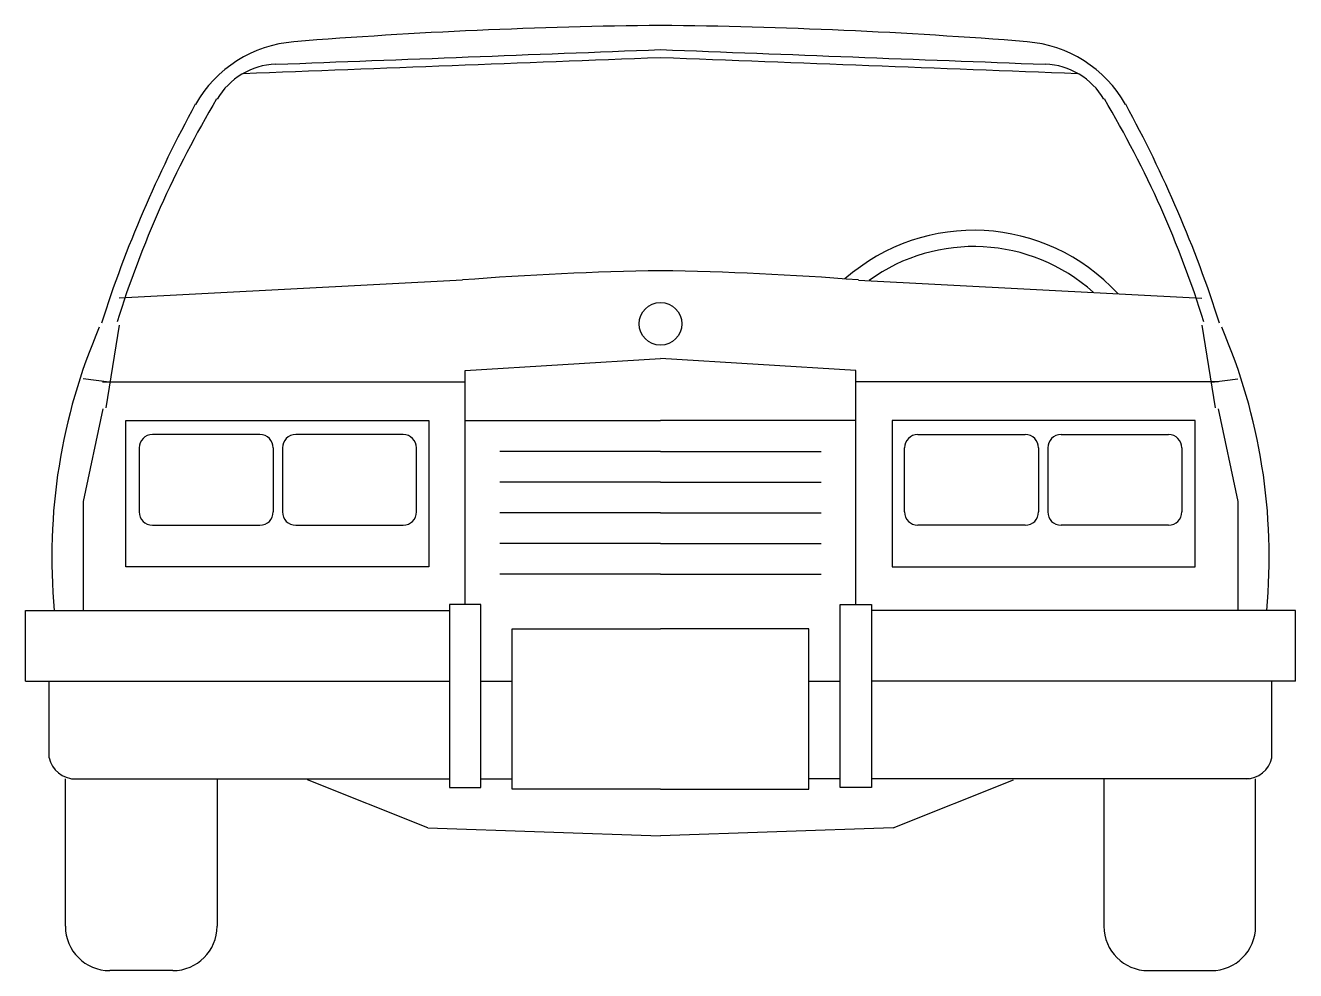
# Model space of a CAD drawing. Header units: metres. Extents: x -0.86 to 0.86, y 0 to 1.28.
import ezdxf

# ---------------------------------------------------------------- set-up
doc = ezdxf.new("R2010")
doc.units = ezdxf.units.M

msp = doc.modelspace()

# ---------------------------------------------------------------- linework, layer by layer
for p, q in [((-0.2681, 0.9352), (-0.7332, 0.9108)), ((0.2681, 0.9352), (0.7332, 0.9108)), ((-0.7332, 0.8742), (-0.7515, 0.762)), ((0.7332, 0.8742), (0.7515, 0.762)), ((-0.2646, 0.8128), (0, 0.8291)), ((0.2646, 0.8128), (0, 0.8291)), ((-0.2646, 0.4959), (-0.2646, 0.8128)), ((0.2646, 0.4959), (0.2646, 0.8128)), ((-0.7471, 0.7969), (-0.7821, 0.8013)), ((-0.7558, 0.7974), (-0.2646, 0.7974)), ((0.7558, 0.7974), (0.2646, 0.7974)), ((0.7471, 0.7969), (0.7821, 0.8013)), ((-0.7554, 0.7608), (-0.7821, 0.6354)), ((0.7554, 0.7608), (0.7821, 0.6354)), ((-0.7245, 0.5467), (-0.7245, 0.7449)), ((-0.7245, 0.7449), (-0.3137, 0.7449)), ((-0.3137, 0.7449), (-0.3137, 0.5467)), ((-0.2646, 0.7449), (0, 0.7449)), ((0.2646, 0.7449), (0, 0.7449)), ((0.7245, 0.7449), (0.3137, 0.7449)), ((0.3137, 0.7449), (0.3137, 0.5467)), ((0.7245, 0.5467), (0.7245, 0.7449)), ((-0.5426, 0.7259), (-0.6883, 0.7259)), ((-0.3486, 0.7259), (-0.4942, 0.7259)), ((0.3486, 0.7259), (0.4942, 0.7259)), ((0.5426, 0.7259), (0.6883, 0.7259)), ((-0.7063, 0.7079), (-0.7063, 0.6211)), ((-0.5246, 0.7079), (-0.5246, 0.6211)), ((-0.5122, 0.7079), (-0.5122, 0.6211)), ((-0.3306, 0.6211), (-0.3306, 0.7079)), ((0.3306, 0.6211), (0.3306, 0.7079)), ((0.5122, 0.7079), (0.5122, 0.6211)), ((0.5246, 0.7079), (0.5246, 0.6211)), ((0.7063, 0.7079), (0.7063, 0.6211)), ((0, 0.7028), (-0.2178, 0.7028)), ((0, 0.7028), (0.2178, 0.7028)), ((0, 0.6613), (-0.2178, 0.6613)), ((0, 0.6613), (0.2178, 0.6613)), ((-0.7821, 0.6354), (-0.7821, 0.4876)), ((0, 0.6198), (-0.2178, 0.6198)), ((0, 0.6198), (0.2178, 0.6198)), ((0.7821, 0.6354), (0.7821, 0.4876)), ((-0.6883, 0.6031), (-0.5426, 0.6031)), ((-0.4942, 0.6031), (-0.3486, 0.6031)), ((0.4942, 0.6031), (0.3486, 0.6031)), ((0.6883, 0.6031), (0.5426, 0.6031)), ((0, 0.5784), (-0.2178, 0.5784)), ((0, 0.5784), (0.2178, 0.5784)), ((-0.3137, 0.5467), (-0.7245, 0.5467)), ((0, 0.5369), (-0.2178, 0.5369)), ((0, 0.5369), (0.2178, 0.5369)), ((0.3137, 0.5467), (0.7245, 0.5467)), ((-0.8604, 0.4876), (-0.2859, 0.4876)), ((-0.8604, 0.392), (-0.8604, 0.4876)), ((-0.2859, 0.4959), (-0.2859, 0.2479)), ((-0.2434, 0.4959), (-0.2859, 0.4959)), ((-0.2434, 0.2479), (-0.2434, 0.4959)), ((0.2434, 0.4959), (0.2859, 0.4959)), ((0.2434, 0.2479), (0.2434, 0.4959)), ((0.2859, 0.4959), (0.2859, 0.2479)), ((0.8604, 0.4876), (0.2859, 0.4876)), ((0.8604, 0.392), (0.8604, 0.4876)), ((-0.2009, 0.2457), (-0.2009, 0.463)), ((-0.2009, 0.463), (0, 0.463)), ((0.2009, 0.463), (0, 0.463)), ((0.2009, 0.2457), (0.2009, 0.463)), ((-0.8604, 0.392), (-0.2859, 0.392)), ((-0.8283, 0.2881), (-0.8283, 0.3925)), ((-0.2434, 0.392), (-0.2009, 0.392)), ((0.2009, 0.392), (0.2434, 0.392)), ((0.8604, 0.392), (0.2859, 0.392)), ((0.8283, 0.2881), (0.8283, 0.3925)), ((-0.8062, 0.06), (-0.8062, 0.2598)), ((-0.7979, 0.2598), (-0.2859, 0.2598)), ((-0.6007, 0.2598), (-0.6007, 0.06)), ((-0.3153, 0.1934), (-0.4782, 0.2585)), ((-0.2434, 0.2598), (-0.2009, 0.2598)), ((0.2434, 0.2598), (0.2009, 0.2598)), ((0.7979, 0.2598), (0.2859, 0.2598)), ((0.3153, 0.1934), (0.4782, 0.2585)), ((0.6007, 0.2598), (0.6007, 0.06)), ((0.8062, 0.06), (0.8062, 0.2598)), ((-0.2859, 0.2479), (-0.2434, 0.2479)), ((0, 0.2457), (-0.2009, 0.2457)), ((0, 0.2457), (0.2009, 0.2457)), ((0.2859, 0.2479), (0.2434, 0.2479)), ((-0.3153, 0.1934), (0, 0.1826)), ((0.3153, 0.1934), (0, 0.1826)), ((-0.6607, 0), (-0.7462, 0)), ((0.6607, 0), (0.7462, 0))]:
    msp.add_line(p, q)
msp.add_circle((0, 0.8758), 0.0289)
for centre, radius, start, end in [((0.072, -5.9458), 7.2261, 90.5709, 94.51299), ((-0.072, -5.9458), 7.2261, 85.48701, 89.4291), ((-0.4838, 1.0902), 0.168, 94.3523, 150.4523), ((0.4838, 1.0902), 0.168, 29.5477, 85.6477), ((-19.8436, 514.4816), 513.6178, 272.15597, 272.214173), ((19.8436, 514.4816), 513.6178, 267.785827, 267.84403), ((-0.5178, 1.1315), 0.096, 92.1583, 149.6553), ((-19.8436, 514.4709), 513.6178, 272.151106, 272.214173), ((19.8436, 514.4709), 513.6178, 267.785827, 267.848894), ((0.5178, 1.1315), 0.096, 30.3447, 87.8417), ((0.8711, 0.353), 1.7107, 151.3521, 162.173), ((0.6183, 0.4547), 1.4192, 149.2485, 162.6299), ((-0.6183, 0.4547), 1.4192, 17.3701, 30.7515), ((-0.8711, 0.353), 1.7107, 17.827, 28.6479), ((0.4245, 0.738), 0.2645, 42.5393, 131.317), ((0.4245, 0.738), 0.2425, 48.1322, 125.8531), ((0.072, -3.4573), 4.4057, 90.9364, 94.4278), ((-0.072, -3.4573), 4.4057, 85.5722, 89.0636), ((-0.0402, 0.56), 0.7844, 156.6262, 185.2936), ((0.0402, 0.56), 0.7844, 354.7064, 23.3738), ((-0.6883, 0.7079), 0.018, 90, 180), ((-0.5426, 0.7079), 0.018, 0, 90), ((-0.4942, 0.7079), 0.018, 90, 180), ((-0.3486, 0.7079), 0.018, 0, 90), ((0.3486, 0.7079), 0.018, 90, 180), ((0.4942, 0.7079), 0.018, 0, 90), ((0.5426, 0.7079), 0.018, 90, 180), ((0.6883, 0.7079), 0.018, 0, 90), ((-0.6883, 0.6211), 0.018, 180, 270), ((-0.5426, 0.6211), 0.018, 270, 0), ((-0.4942, 0.6211), 0.018, 180, 270), ((-0.3486, 0.6211), 0.018, 270, 0), ((0.3486, 0.6211), 0.018, 180, 270), ((0.4942, 0.6211), 0.018, 270, 0), ((0.5426, 0.6211), 0.018, 180, 270), ((0.6883, 0.6211), 0.018, 270, 0), ((-0.7932, 0.2958), 0.036, 192.4074, 270), ((0.7932, 0.2958), 0.036, 270, 347.5926), ((-0.7462, 0.06), 0.06, 180, 270), ((-0.6607, 0.06), 0.06, 270, 0), ((0.6607, 0.06), 0.06, 180, 270), ((0.7462, 0.06), 0.06, 270, 0)]:
    msp.add_arc(centre, radius, start, end)

doc.saveas('drawing.dxf')
